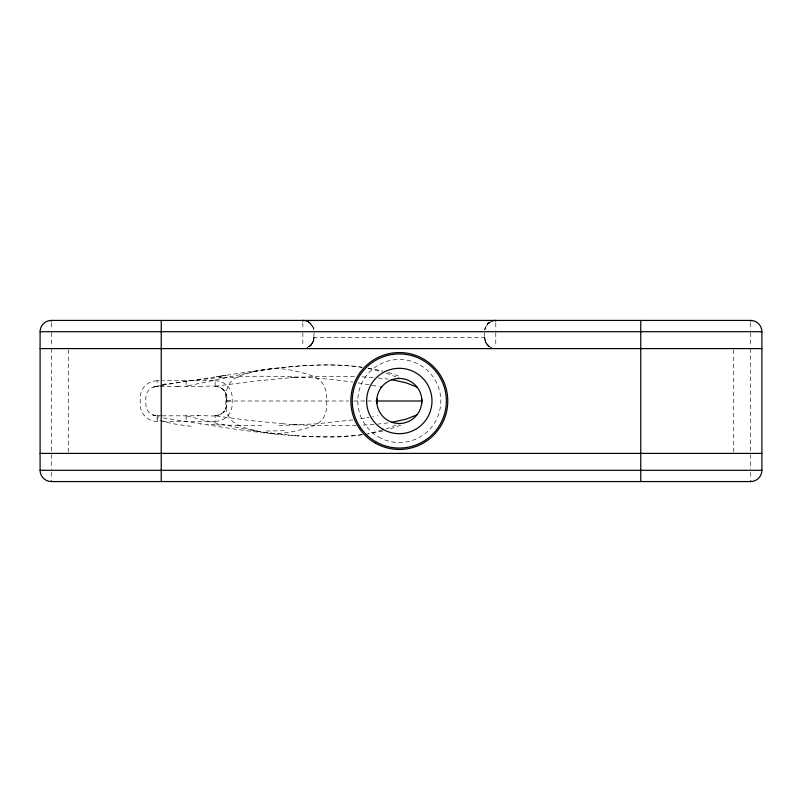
<?xml version="1.0" encoding="UTF-8"?>
<svg xmlns="http://www.w3.org/2000/svg" width="802" height="802" viewBox="0 0 802 802"><rect width="100%" height="100%" fill="white"/><g stroke="black" fill="none" stroke-linecap="round" stroke-linejoin="round"><path stroke-width="0.6" stroke-dasharray="4.01 3.01" d="M308.81 346.885L313.021 342.163L314.113 335.447M489.811 346.885L485.541 342.053L484.508 335.447M314.113 332.75L313.492 341.01L310.043 345.993M314.113 337.331A11.268 11.268 0 0 1 309.011 346.765L312.279 343.497L314.113 337.331L484.508 337.331A11.268 11.268 0 0 0 489.611 346.765L487.415 345.301L491.215 347.807M484.899 329.622L486.343 325.532L491.626 321.211L487.806 323.727L484.699 329.642A11.268 11.268 0 0 1 490.603 321.682M306.996 347.807L310.815 345.301L313.321 341.472M310.815 345.301L312.67 342.835M309.011 346.765L311.206 345.301L307.407 347.807M489.611 322.264L487.415 323.727L491.215 321.211M396.108 425.06L386.103 428.95M400.95 425.21L388.268 429.521M295.918 435.646L276.54 433.732A159.688 147.327 87.2 0 1 257.252 430.985C246.294 428.007 231.678 426.223 227.477 413.712A23.338 21.534 86.5 0 1 225.843 405.882L225.743 396.118A23.338 21.544 86.5 0 1 227.247 388.288C230.836 376.569 244.149 374.333 254.364 371.567A158.686 146.485 87.2 0 1 275.998 368.278C304.64 365.151 333.732 363.065 362.384 367.296M382.313 430.153L368.118 433.611M382.885 431.015L365.792 434.273M159.397 385.822L157.643 386.263M188.159 385.832L252.55 371.948M187.858 385.912L186.194 386.273M162.475 385.09L225.893 375.296L216.41 376.83C264.419 369.451 313.472 360.669 362.093 367.336M162.114 385.171L184.781 381.291L217.172 377.812M159.027 385.832L152.741 387.276L157.172 386.363L178.856 386.313M160.169 385.582L163.608 384.83M377.752 415.586L377.221 415.697M373.772 416.388L372.689 416.599M196.981 415.797C205.934 414.564 218.034 419.165 224.67 410.905L223.146 412.639C227.858 407.366 227.086 399.576 225.693 393.15C220.45 382.333 206.224 387.396 196.931 386.283M253.753 371.717L275.998 368.268A159.688 147.327 87.2 0 1 295.286 371.015C306.244 373.993 320.86 375.777 325.051 388.288A23.338 21.534 86.5 0 1 326.695 396.118L326.795 405.882A23.338 21.544 86.5 0 1 325.291 413.712C321.692 425.431 308.379 427.666 298.174 430.433A158.686 146.485 87.2 0 1 276.54 433.722L260.329 431.687M369.12 417.261L366.945 417.652M364.659 418.053L358.213 419.095M362.103 434.664C340.67 437.972 318.845 437.461 297.291 435.757M215.267 386.233L253.231 381.281L290.434 377.712M215.217 386.243L215.016 380.639L162.575 380.719M352.86 419.897L317.331 423.777L278.986 425.581M388.118 422.885L378.023 424.068M362.414 434.704C295.567 442.052 228.59 427.636 162.686 417.852M218.625 377.692L222.535 377.391M374.033 424.418L362.213 425.17M291.637 377.612L293.352 377.491M294.314 377.421L323.316 376.338L356.399 376.589M356.459 425.411L327.457 425.702L298.364 424.91M238.515 376.509C276.69 375.697 315.016 376.639 352.86 382.103M158.966 380.719L157.152 380.729L157.172 386.343M177.052 386.323L198.746 386.283M226.545 401L232.179 400.99M162.044 415.827L198.796 415.797M162.646 421.461L215.076 421.391L215.086 415.767M226.836 401L348.81 401M353.722 401L365.411 401M367.637 401L375.146 401M160.831 415.827L152.861 414.955L159.207 417.08M157.152 380.78A16.872 16.872 0 0 0 140.26 397.712L140.22 404.499A16.892 16.892 0 0 0 157.222 421.401L159.027 421.461M261.923 425.742L238.956 425.491M222.966 425.15L222.224 425.12M362.163 376.83L373.993 377.582M220.259 425.02L219.036 424.96M218.304 424.92L216.63 424.819M297.873 424.88L294.725 424.679M215.197 424.729L207.658 424.198M293.522 424.599L293.763 424.619A17.383 1.353 4.1 0 0 294.635 424.579M293.041 424.569L283.417 423.827M283.176 423.807L249.161 420.408L216.38 415.977M377.993 377.932L388.108 379.115M367.988 368.068L382.855 370.985M358.213 382.905L369.12 384.739M259.838 431.606L256.911 431.145M216.059 415.927L215.497 415.827M256.179 431.025L252.83 430.443M252.349 430.363L245.673 429.17M245.442 429.13L214.415 422.794L186.234 415.847M371.938 385.261L378.935 386.664M368.118 368.389L382.313 371.847M388.228 372.469L400.87 376.75M386.103 373.05L396.108 376.94M158.585 416.408L157.453 415.937M307.407 321.211L311.206 323.727L306.996 321.211L310.815 323.727L313.923 329.642A11.268 11.268 0 0 0 308.018 321.682M491.626 347.807C485.04 345.361 483.626 337.842 484.508 331.697M309.011 322.264L313.321 327.547L313.722 329.622M488.568 345.993L486.343 343.497M485.942 342.835L487.806 345.301L485.3 341.472L484.508 337.331M226.776 397.591L226.786 404.408A11.509 11.378 -87.6 0 1 215.076 415.546M186.074 380.669L186.084 386.293M186.134 415.817L186.144 421.441M157.222 421.461L157.222 415.827A11.318 11.308 -87.1 0 1 145.864 404.489L145.834 397.702A11.278 11.268 -81.8 0 1 157.172 386.404M750.632 322.885L750.632 330.013M750.632 332.75L750.632 346.484M750.632 348.599L750.632 452.158M750.632 454.614L750.632 469.1M750.632 472.358L750.632 479.055M733.73 349.842L733.73 452.158M495.776 322.885L495.776 330.013M495.776 332.75L495.776 346.484M302.845 322.945L302.845 329.642M302.845 332.75L302.845 346.484M68.27 349.842L68.27 452.158M51.368 322.945L51.368 329.642M51.368 332.75L51.368 346.484M51.368 348.599L51.368 452.158M51.368 454.614L51.368 469.1M51.368 472.358L51.368 479.055M223.247 377.953A84.501 14.667 -2 0 1 238.605 377.12M238.996 425.301A85.924 19.128 -0.6 0 1 223.156 424.97M284.279 430.694A190.044 45.243 2 0 1 265.111 430.975M293.652 377.712A26.546 1.203 -4 0 1 294.464 377.652M290.545 377.391A25.905 1.514 -4.6 0 1 292.058 377.281M215.026 386.504A11.519 11.449 -61.3 0 1 226.916 397.581M253.001 371.456A24.631 3.028 -11.9 0 1 254.374 371.206M219.527 377.953A24.712 0.702 -4.3 0 1 220.54 377.862M165.463 383.737A72.13 0.732 -17.6 0 1 164.701 383.957M218.455 424.599A31.519 4.311 5.4 0 1 217.763 424.559M201.091 424.058A22.326 0.521 3.2 0 1 200.51 423.967M191.237 426.293A87.127 10.055 1.4 0 1 156.961 417.491M157.312 416.589A87.127 10.055 1.4 0 1 157.473 416.408M256.83 431.055A17.113 2.306 10.7 0 1 256.119 430.945M215.016 380.76A16.962 16.962 0 0 1 232.189 397.581L232.179 404.408A16.962 16.962 0 0 1 215.076 421.271M224.65 391.115L223.116 389.391L224.65 391.115M378.544 436.96A41.524 41.524 0 0 0 440.829 401A41.524 41.524 0 0 0 378.544 365.04A41.524 41.524 0 0 0 378.544 436.96"/><path stroke-width="1.2" d="M421.742 398.794L421.742 403.205M376.88 398.794L376.88 403.205M417.11 414.804L406.413 419.095L391.456 422.383M399.256 423.566L398.644 423.867M51.368 320.429L750.632 320.429A11.268 11.268 0 0 1 761.9 331.697L761.9 470.303A11.268 11.268 0 0 1 750.632 481.571L51.368 481.571A11.268 11.268 0 0 1 40.1 470.303L40.1 331.697A11.268 11.268 0 0 1 51.368 320.429L51.368 321.211M40.1 331.697L761.9 331.697M40.1 348.599L761.9 348.599M376.178 401L421.772 401A22.536 22.536 0 0 1 388.038 420.519A22.536 22.536 0 0 1 388.038 381.481A22.536 22.536 0 0 1 421.852 401M40.1 453.401L761.9 453.401M40.1 470.303L761.9 470.303M391.446 379.617L406.413 382.905L417.11 387.196M380.519 387.005L381.461 387.206M398.644 378.133L399.276 378.444M750.632 320.429L750.632 321.201M750.632 480.789L750.632 481.571M640.758 320.429L640.758 481.571M495.776 321.201L495.776 320.429A11.268 11.268 0 0 0 491.626 321.211M302.845 321.211L302.845 320.429A11.268 11.268 0 0 1 306.996 321.211M161.242 320.429L161.242 481.571M51.368 480.789L51.368 481.571M375.085 442.965A48.461 48.461 0 0 0 447.767 401A48.461 48.461 0 0 0 375.085 359.035A48.461 48.461 0 0 0 375.085 442.965M382.965 429.301A32.681 32.681 0 0 0 431.987 401A32.681 32.681 0 0 0 382.965 372.699A32.681 32.681 0 0 0 382.965 429.301M375.787 441.742A47.037 47.037 0 0 0 446.353 401A47.037 47.037 0 0 0 375.787 360.258A47.037 47.037 0 0 0 375.787 441.742"/></g></svg>
